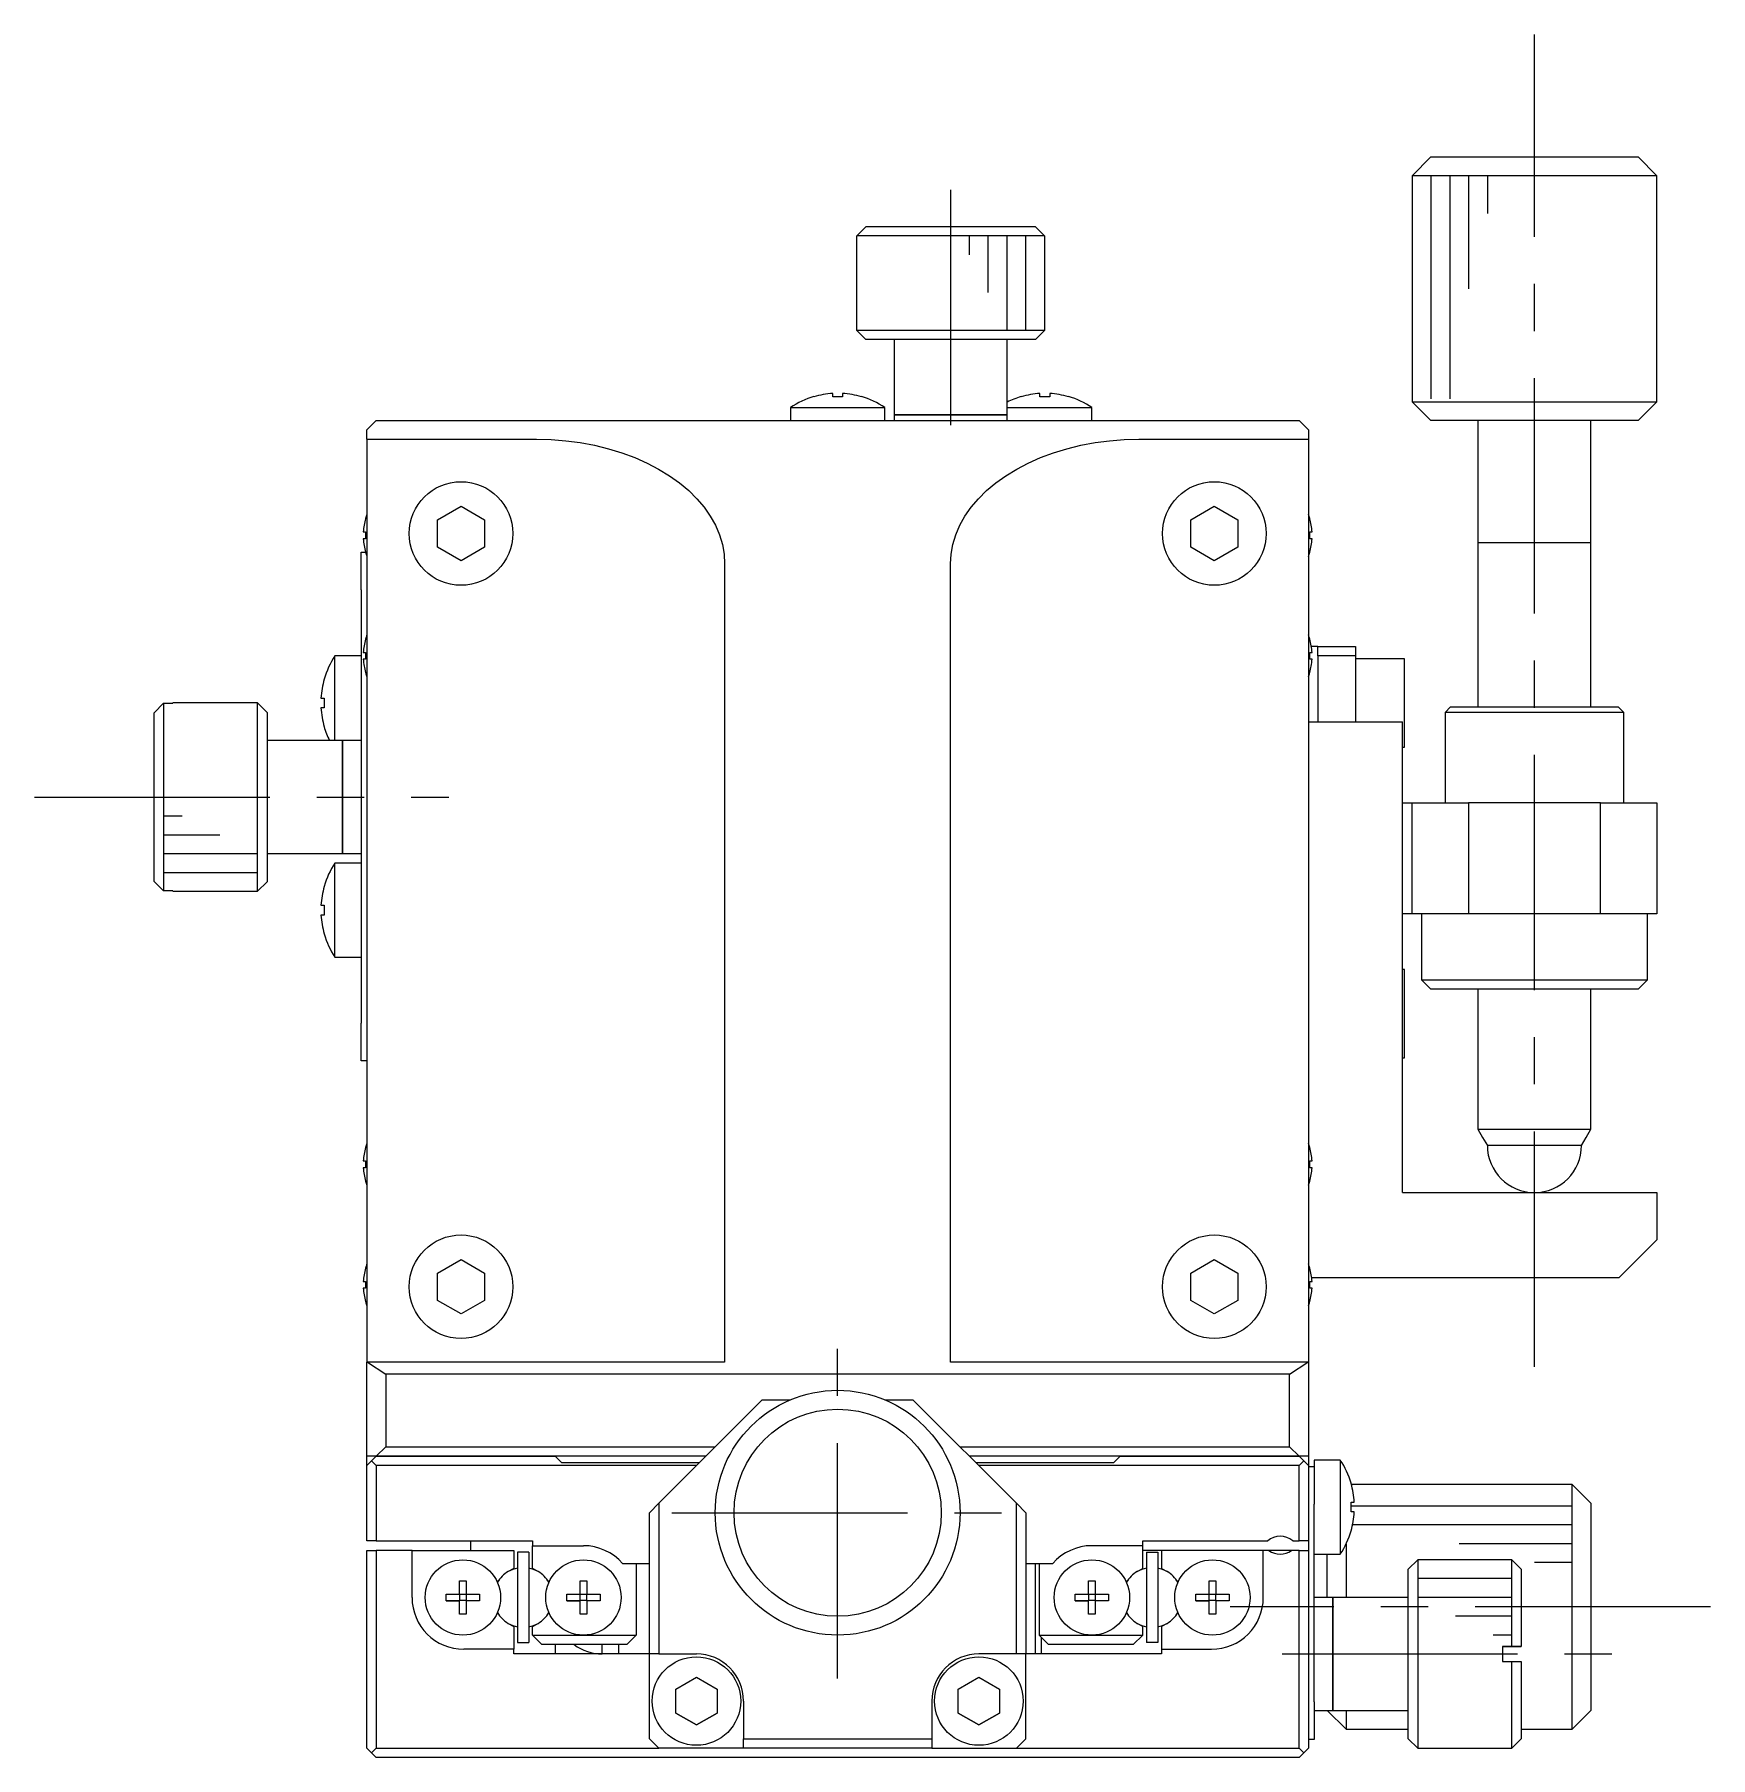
# Model space of a CAD drawing. Extents: x -323 to 349, y 90 to 610.
# Drawn here: x -112.5 to -23.5, y 324.2 to 415.7 of the extents above; entities that cross this region are included whole.
import ezdxf

# ---------------------------------------------------------------- set-up
doc = ezdxf.new("R2010")
doc.units = 0
doc.header["$LTSCALE"] = 10
doc.linetypes.add('CENTER', pattern=[2, 1.25, -0.25, 0.25, -0.25])
doc.layers.get('0').update_dxf_attribs({"linetype": 'CONTINUOUS'})
doc.layers.add('CENTER', color=1, linetype='CENTER')

msp = doc.modelspace()

# ---------------------------------------------------------------- linework, layer by layer
at = {"color": 7, "linetype": 'CONTINUOUS'}
for p, q in [((-38.354819, 409.235579), (-39.354819, 408.235579)), ((-38.354594, 409.235579), (-27.354819, 409.235579)), ((-26.354819, 408.235579), (-27.354819, 409.235579)), ((-39.354553, 408.235579), (-39.354819, 408.235579)), ((-39.354819, 408.235579), (-39.354819, 396.235579)), ((-26.354819, 408.235579), (-39.354553, 408.235579)), ((-26.354819, 396.235579), (-26.354819, 408.235579)), ((-68.838794, 405.035579), (-68.337006, 405.535579)), ((-68.337006, 405.535579), (-59.372633, 405.535579)), ((-68.337006, 405.535579), (-59.372633, 405.535579)), ((-59.372633, 405.535579), (-58.870845, 405.035579)), ((-68.854819, 404.535579), (-68.838794, 404.535579)), ((-68.854819, 404.535579), (-68.838794, 404.535579)), ((-68.854819, 404.535579), (-68.854819, 400.035579)), ((-68.838794, 404.535579), (-68.838794, 405.035579)), ((-58.870845, 405.035579), (-68.838794, 405.035579)), ((-58.870845, 405.035579), (-58.870845, 404.535579)), ((-58.870845, 404.535579), (-58.854819, 404.535579)), ((-58.870845, 404.535579), (-58.854819, 404.535579)), ((-58.854819, 400.035579), (-58.854819, 404.535579)), ((-68.854819, 400.035579), (-58.854819, 400.035579)), ((-68.854819, 400.035579), (-68.354819, 399.535579)), ((-59.354819, 399.535579), (-58.854819, 400.035579)), ((-59.354819, 399.535579), (-68.354819, 399.535579)), ((-66.854819, 399.535579), (-66.854819, 395.535579)), ((-60.854819, 395.535579), (-60.854819, 399.535579)), ((-71.113409, 396.49816), (-71.116752, 396.505015)), ((-71.113409, 396.49816), (-71.116752, 396.505015)), ((-70.114819, 396.49816), (-70.114819, 396.670532)), ((-69.594819, 396.49816), (-70.114819, 396.49816)), ((-69.594819, 396.670532), (-69.594819, 396.49816)), ((-68.592887, 396.505015), (-68.59623, 396.49816)), ((-68.592887, 396.505015), (-68.59623, 396.49816)), ((-60.113409, 396.49816), (-60.116752, 396.505015)), ((-60.113409, 396.49816), (-60.116752, 396.505015)), ((-59.114819, 396.49816), (-59.114819, 396.670532)), ((-58.594819, 396.49816), (-59.114819, 396.49816)), ((-58.594819, 396.670532), (-58.594819, 396.49816)), ((-57.592887, 396.505015), (-57.59623, 396.49816)), ((-57.592887, 396.505015), (-57.59623, 396.49816)), ((-39.354819, 396.235579), (-26.354819, 396.235579)), ((-39.354819, 396.235579), (-38.354819, 395.235579)), ((-27.354819, 395.235579), (-26.354819, 396.235579)), ((-72.354819, 395.927237), (-67.354819, 395.927237)), ((-72.354819, 395.927237), (-72.354819, 395.235579)), ((-67.354819, 395.235579), (-67.354819, 395.927237)), ((-60.854819, 395.535579), (-66.854819, 395.535579)), ((-66.854819, 395.535579), (-60.854819, 395.535579)), ((-66.854819, 395.535579), (-66.854819, 395.235579)), ((-60.854819, 395.927237), (-56.354819, 395.927237)), ((-60.854819, 395.235579), (-60.854819, 395.535579)), ((-56.354819, 395.235579), (-56.354819, 395.927237)), ((-94.354819, 395.235579), (-94.854819, 394.735579)), ((-94.854819, 394.242751), (-94.854819, 394.735579)), ((-94.354819, 395.235579), (-45.354819, 395.235579)), ((-44.854819, 394.735579), (-45.354819, 395.235579)), ((-44.854819, 394.735579), (-44.854819, 394.242751)), ((-27.354819, 395.235579), (-38.354819, 395.235579)), ((-35.854819, 395.235579), (-35.854819, 388.735579)), ((-29.854819, 388.735579), (-29.854819, 395.235579)), ((-94.854819, 394.242751), (-85.854819, 394.242751)), ((-94.854819, 394.242751), (-94.854819, 345.235579)), ((-85.854819, 394.242751), (-85.070229, 394.222347)), ((-85.070229, 394.222347), (-84.290475, 394.161262)), ((-84.290475, 394.161262), (-83.520366, 394.059871)), ((-83.520366, 394.059871), (-82.76465, 393.918801)), ((-82.76465, 393.918801), (-82.027985, 393.738921)), ((-82.027985, 393.738921), (-81.314914, 393.521339)), ((-81.314914, 393.521339), (-80.629834, 393.267398)), ((-59.079805, 393.267398), (-58.394724, 393.521339)), ((-58.394724, 393.521339), (-57.681654, 393.738921)), ((-57.681654, 393.738921), (-56.944989, 393.918801)), ((-56.944989, 393.918801), (-56.189273, 394.059871)), ((-56.189273, 394.059871), (-55.419164, 394.161262)), ((-55.419164, 394.161262), (-54.63941, 394.222347)), ((-54.63941, 394.222347), (-53.854819, 394.242751)), ((-53.854819, 394.242751), (-44.854819, 394.242751)), ((-44.854819, 394.242751), (-44.854819, 345.235579)), ((-80.629834, 393.267398), (-79.976967, 392.978662)), ((-79.976967, 392.978662), (-79.360339, 392.656913)), ((-79.360339, 392.656913), (-78.783752, 392.304133)), ((-60.925887, 392.304133), (-60.3493, 392.656913)), ((-60.3493, 392.656913), (-59.732672, 392.978662)), ((-59.732672, 392.978662), (-59.079805, 393.267398)), ((-78.783752, 392.304133), (-78.25076, 391.922498)), ((-78.25076, 391.922498), (-77.76465, 391.514361)), ((-61.944989, 391.514361), (-61.458879, 391.922498)), ((-61.458879, 391.922498), (-60.925887, 392.304133)), ((-77.76465, 391.514361), (-77.328418, 391.082238)), ((-77.328418, 391.082238), (-76.944754, 390.628793)), ((-62.764885, 390.628793), (-62.381221, 391.082238)), ((-62.381221, 391.082238), (-61.944989, 391.514361)), ((-94.928964, 390.024195), (-94.924341, 390.021941)), ((-94.928964, 390.024195), (-94.924341, 390.021941)), ((-91.104819, 389.957267), (-89.854819, 390.678955)), ((-91.104819, 388.513891), (-91.104819, 389.957267)), ((-89.854819, 390.678955), (-88.604819, 389.957267)), ((-88.604819, 389.957267), (-88.604819, 388.513891)), ((-76.944754, 390.628793), (-76.616024, 390.156822)), ((-76.616024, 390.156822), (-76.344254, 389.669234)), ((-63.365385, 389.669234), (-63.093615, 390.156822)), ((-63.093615, 390.156822), (-62.764885, 390.628793)), ((-51.104819, 389.957267), (-49.854819, 390.678955)), ((-51.104819, 388.513891), (-51.104819, 389.957267)), ((-49.854819, 390.678955), (-48.604819, 389.957267)), ((-48.604819, 389.957267), (-48.604819, 388.513891)), ((-44.785298, 390.021941), (-44.780675, 390.024195)), ((-44.785298, 390.021941), (-44.780675, 390.024195)), ((-95.044678, 389.315579), (-94.924341, 389.315579)), ((-94.924341, 388.955579), (-95.044678, 388.955579)), ((-94.924341, 389.315579), (-94.924341, 388.955579)), ((-76.344254, 389.669234), (-76.13112, 389.169037)), ((-76.13112, 389.169037), (-75.977936, 388.659313)), ((-63.731703, 388.659313), (-63.578519, 389.169037)), ((-63.578519, 389.169037), (-63.365385, 389.669234)), ((-44.785298, 388.955579), (-44.785298, 389.315579)), ((-44.785298, 389.315579), (-44.664961, 389.315579)), ((-44.664961, 388.955579), (-44.785298, 388.955579)), ((-95.154819, 388.235579), (-94.92565, 388.235579)), ((-95.154819, 386.235579), (-95.154819, 388.235579)), ((-94.924341, 388.249218), (-94.928964, 388.246963)), ((-94.924341, 388.249218), (-94.928964, 388.246963)), ((-89.854819, 387.792204), (-91.104819, 388.513891)), ((-88.604819, 388.513891), (-89.854819, 387.792204)), ((-75.977936, 388.659313), (-75.885646, 388.143205)), ((-75.885646, 388.143205), (-75.854819, 387.623895)), ((-63.854819, 387.623895), (-63.823993, 388.143205)), ((-63.823993, 388.143205), (-63.731703, 388.659313)), ((-49.854819, 387.792204), (-51.104819, 388.513891)), ((-48.604819, 388.513891), (-49.854819, 387.792204)), ((-44.780675, 388.246963), (-44.785298, 388.249218)), ((-44.780675, 388.246963), (-44.785298, 388.249218)), ((-29.854814, 388.735579), (-35.854824, 388.735579)), ((-35.854819, 388.740579), (-35.854819, 388.735579)), ((-35.854819, 388.735579), (-35.854819, 380.035599)), ((-35.854819, 388.735579), (-35.854819, 388.730579)), ((-29.854819, 388.735579), (-29.854819, 388.740579)), ((-29.854819, 380.035599), (-29.854819, 388.735579)), ((-29.854819, 388.730579), (-29.854819, 388.735579)), ((-75.854819, 387.623895), (-75.854819, 345.235579)), ((-63.854819, 345.235579), (-63.854819, 387.623895)), ((-95.154819, 386.235579), (-95.154819, 363.235579)), ((-94.928964, 383.624195), (-94.924341, 383.621941)), ((-94.928964, 383.624195), (-94.924341, 383.621941)), ((-44.785298, 383.621941), (-44.780675, 383.624195)), ((-44.785298, 383.621941), (-44.780675, 383.624195)), ((-96.546477, 378.235579), (-96.546477, 382.735579)), ((-95.154819, 382.735579), (-96.546477, 382.735579)), ((-95.044678, 382.915579), (-94.924341, 382.915579)), ((-94.924341, 382.555579), (-95.044678, 382.555579)), ((-94.924341, 382.915579), (-94.924341, 382.555579)), ((-44.785298, 382.555579), (-44.785298, 382.915579)), ((-44.785298, 382.915579), (-44.664961, 382.915579)), ((-44.664961, 382.555579), (-44.785298, 382.555579)), ((-44.354819, 383.235581), (-44.699253, 383.235581)), ((-44.354819, 383.235581), (-42.354819, 383.235579)), ((-44.354819, 382.735579), (-44.354819, 383.235581)), ((-44.354819, 382.735579), (-44.354819, 379.235579)), ((-42.354819, 382.735579), (-44.354819, 382.735579)), ((-42.354819, 383.235579), (-42.354819, 382.735579)), ((-42.354819, 382.735579), (-42.354819, 379.235579)), ((-39.754819, 382.585579), (-42.354819, 382.585579)), ((-39.754819, 380.235579), (-39.754819, 382.585579)), ((-94.924341, 381.849218), (-94.928964, 381.846963)), ((-94.924341, 381.849218), (-94.928964, 381.846963)), ((-44.780675, 381.846963), (-44.785298, 381.849218)), ((-44.780675, 381.846963), (-44.785298, 381.849218)), ((-97.124255, 381.497512), (-97.1174, 381.494169)), ((-97.124255, 381.497512), (-97.1174, 381.494169)), ((-106.154819, 379.717766), (-105.654819, 380.219554)), ((-105.654819, 380.219554), (-105.654819, 370.251605)), ((-105.654819, 380.219554), (-105.154819, 380.219554)), ((-105.154819, 380.219554), (-105.154819, 380.235579)), ((-105.154819, 380.219554), (-105.154819, 380.235579)), ((-100.654819, 380.235579), (-105.154819, 380.235579)), ((-100.654819, 370.235579), (-100.654819, 380.235579)), ((-100.154819, 379.735579), (-100.654819, 380.235579)), ((-100.154819, 379.735579), (-100.154819, 370.735579)), ((-97.289772, 380.495579), (-97.1174, 380.495579)), ((-97.1174, 379.975579), (-97.289772, 379.975579)), ((-97.1174, 380.495579), (-97.1174, 379.975579)), ((-39.754819, 377.885579), (-39.754819, 380.235579)), ((-37.304819, 380.035579), (-37.604819, 379.735579)), ((-28.104819, 379.735579), (-37.604819, 379.735579)), ((-37.604819, 379.735579), (-37.604819, 374.935579)), ((-37.304819, 380.035579), (-28.404819, 380.035579)), ((-28.104819, 379.735579), (-28.404819, 380.035579)), ((-28.104819, 374.935579), (-28.104819, 379.735579)), ((-106.154819, 370.753392), (-106.154819, 379.717766)), ((-106.154819, 370.753392), (-106.154819, 379.717766)), ((-97.1174, 378.97699), (-97.124255, 378.973646)), ((-97.1174, 378.97699), (-97.124255, 378.973646)), ((-44.854819, 379.235579), (-39.854819, 379.235579)), ((-39.854819, 354.235579), (-39.854819, 379.235579)), ((-96.154819, 378.235579), (-100.154819, 378.235579)), ((-96.154819, 378.235579), (-96.154819, 372.235579)), ((-96.154819, 372.235579), (-96.154819, 378.235579)), ((-95.154819, 378.235579), (-96.154819, 378.235579)), ((-39.854819, 377.885579), (-39.754819, 377.885579)), ((-39.854819, 374.935579), (-39.354819, 374.935579)), ((-39.354819, 369.035579), (-39.354819, 374.935579)), ((-39.354819, 374.935579), (-36.354819, 374.935579)), ((-36.354819, 374.935579), (-36.354819, 369.035579)), ((-29.354819, 374.935579), (-36.354819, 374.935579)), ((-29.354819, 369.035579), (-29.354819, 374.935579)), ((-29.354819, 374.935579), (-26.354819, 374.935579)), ((-26.354819, 374.935579), (-26.354819, 369.035579)), ((-100.154819, 372.235579), (-96.154819, 372.235579)), ((-96.546477, 366.735579), (-96.546477, 371.735579)), ((-95.154819, 371.735579), (-96.546477, 371.735579)), ((-96.154819, 372.235579), (-95.154819, 372.235579)), ((-105.654819, 370.251605), (-106.154819, 370.753392)), ((-100.654819, 370.235579), (-100.154819, 370.735579)), ((-105.154819, 370.251605), (-105.654819, 370.251605)), ((-105.154819, 370.235579), (-105.154819, 370.251605)), ((-105.154819, 370.235579), (-105.154819, 370.251605)), ((-105.154819, 370.235579), (-100.654819, 370.235579)), ((-97.124255, 370.497512), (-97.1174, 370.494169)), ((-97.124255, 370.497512), (-97.1174, 370.494169)), ((-97.289772, 369.495579), (-97.1174, 369.495579)), ((-97.1174, 368.975579), (-97.289772, 368.975579)), ((-97.1174, 369.495579), (-97.1174, 368.975579)), ((-39.354819, 369.035579), (-39.854819, 369.035579)), ((-36.354819, 369.035579), (-39.354819, 369.035579)), ((-38.854819, 369.035579), (-38.854819, 365.535579)), ((-29.354819, 369.035579), (-36.354819, 369.035579)), ((-26.354819, 369.035579), (-29.354819, 369.035579)), ((-26.854819, 365.535579), (-26.854819, 369.035579)), ((-97.1174, 367.97699), (-97.124255, 367.973646)), ((-97.1174, 367.97699), (-97.124255, 367.973646)), ((-96.546477, 366.735579), (-95.154819, 366.735579)), ((-39.754819, 366.085579), (-39.854819, 366.085579)), ((-39.754819, 363.735579), (-39.754819, 366.085579)), ((-38.854819, 365.535579), (-26.854819, 365.535579)), ((-38.854819, 365.535579), (-38.354819, 365.035579)), ((-27.354819, 365.035579), (-26.854819, 365.535579)), ((-27.354819, 365.035579), (-38.354819, 365.035579)), ((-35.854819, 365.035579), (-38.354819, 365.035579)), ((-35.854819, 365.03556), (-35.854819, 357.601605)), ((-27.354819, 365.035579), (-29.854819, 365.035579)), ((-29.854819, 357.601605), (-29.854819, 365.03556)), ((-39.754819, 361.385579), (-39.754819, 363.735579)), ((-95.154819, 361.235579), (-95.154819, 363.235579)), ((-94.854819, 361.235579), (-95.154819, 361.235579)), ((-39.854819, 361.385579), (-39.754819, 361.385579)), ((-35.854819, 357.601605), (-29.854819, 357.601605)), ((-35.854819, 357.601605), (-35.604819, 357.168592)), ((-35.604819, 357.168592), (-35.354819, 356.735579)), ((-30.354819, 356.735579), (-30.104819, 357.168592)), ((-30.104819, 357.168592), (-29.854819, 357.601605)), ((-94.928964, 356.624195), (-94.924341, 356.621941)), ((-94.928964, 356.624195), (-94.924341, 356.621941)), ((-44.785298, 356.621941), (-44.780675, 356.624195)), ((-44.785298, 356.621941), (-44.780675, 356.624195)), ((-30.354819, 356.735579), (-35.354819, 356.735579)), ((-95.044678, 355.915579), (-94.924341, 355.915579)), ((-94.924341, 355.555579), (-95.044678, 355.555579)), ((-94.924341, 355.915579), (-94.924341, 355.555579)), ((-44.785298, 355.555579), (-44.785298, 355.915579)), ((-44.785298, 355.915579), (-44.664961, 355.915579)), ((-44.664961, 355.555579), (-44.785298, 355.555579)), ((-94.924341, 354.849218), (-94.928964, 354.846963)), ((-94.924341, 354.849218), (-94.928964, 354.846963)), ((-44.780675, 354.846963), (-44.785298, 354.849218)), ((-44.780675, 354.846963), (-44.785298, 354.849218)), ((-39.854819, 354.235579), (-26.354819, 354.235579)), ((-26.354819, 354.235579), (-26.354819, 351.735579)), ((-28.354819, 349.735579), (-26.354819, 351.735579)), ((-91.104819, 349.957267), (-89.854819, 350.678955)), ((-89.854819, 350.678955), (-88.604819, 349.957267)), ((-51.104819, 349.957267), (-49.854819, 350.678955)), ((-49.854819, 350.678955), (-48.604819, 349.957267)), ((-94.928964, 350.224195), (-94.924341, 350.221941)), ((-94.928964, 350.224195), (-94.924341, 350.221941)), ((-91.104819, 348.513891), (-91.104819, 349.957267)), ((-88.604819, 349.957267), (-88.604819, 348.513891)), ((-51.104819, 348.513891), (-51.104819, 349.957267)), ((-48.604819, 349.957267), (-48.604819, 348.513891)), ((-44.785298, 350.221941), (-44.780675, 350.224195)), ((-44.785298, 350.221941), (-44.780675, 350.224195)), ((-44.685025, 349.735579), (-28.354819, 349.735579)), ((-95.044678, 349.515579), (-94.924341, 349.515579)), ((-94.924341, 349.155579), (-95.044678, 349.155579)), ((-94.924341, 349.515579), (-94.924341, 349.155579)), ((-44.785298, 349.155579), (-44.785298, 349.515579)), ((-44.785298, 349.515579), (-44.664961, 349.515579)), ((-44.664961, 349.155579), (-44.785298, 349.155579)), ((-94.924341, 348.449218), (-94.928964, 348.446963)), ((-94.924341, 348.449218), (-94.928964, 348.446963)), ((-89.854819, 347.792204), (-91.104819, 348.513891)), ((-88.604819, 348.513891), (-89.854819, 347.792204)), ((-49.854819, 347.792204), (-51.104819, 348.513891)), ((-48.604819, 348.513891), (-49.854819, 347.792204)), ((-44.780675, 348.446963), (-44.785298, 348.449218)), ((-44.780675, 348.446963), (-44.785298, 348.449218)), ((-94.854819, 340.235579), (-94.854819, 345.235579)), ((-94.854819, 345.235579), (-94.81306, 345.235579)), ((-94.81306, 345.235579), (-93.854819, 344.601334)), ((-91.104819, 345.235579), (-94.81306, 345.235579)), ((-88.604819, 345.235579), (-91.104819, 345.235579)), ((-75.854819, 345.235579), (-88.604819, 345.235579)), ((-51.104819, 345.235579), (-63.854819, 345.235579)), ((-48.604819, 345.235579), (-51.104819, 345.235579)), ((-44.896579, 345.235579), (-48.604819, 345.235579)), ((-45.854819, 344.601334), (-44.896579, 345.235579)), ((-44.896579, 345.235579), (-44.854819, 345.235579)), ((-44.854819, 345.235579), (-44.854819, 340.235579)), ((-45.854819, 344.601334), (-93.854819, 344.601334)), ((-93.854819, 344.601334), (-93.854819, 340.735579)), ((-45.854819, 340.735579), (-45.854819, 344.601334)), ((-73.854819, 343.235579), (-79.354819, 337.735579)), ((-73.854819, 343.235579), (-72.354819, 343.235579)), ((-67.354819, 343.235579), (-65.854819, 343.235579)), ((-60.354819, 337.735579), (-65.854819, 343.235579)), ((-94.354819, 340.235579), (-93.854819, 340.735579)), ((-93.854819, 340.735579), (-76.354819, 340.735579)), ((-63.354819, 340.735579), (-45.854819, 340.735579)), ((-45.854819, 340.735579), (-45.354819, 340.235579)), ((-94.354819, 340.235579), (-94.854819, 340.235579)), ((-94.854819, 339.735579), (-94.854819, 340.235579)), ((-94.854819, 339.735579), (-94.604819, 339.985579)), ((-94.854819, 335.735579), (-94.854819, 339.735579)), ((-94.354819, 340.235579), (-94.604819, 339.985579)), ((-94.604819, 339.985579), (-94.354819, 339.735579)), ((-94.354819, 340.235579), (-91.104819, 340.235579)), ((-91.104819, 340.235579), (-94.354819, 340.235579)), ((-94.354819, 339.735579), (-94.354819, 335.735579)), ((-77.354819, 339.735579), (-94.354819, 339.735579)), ((-91.104819, 340.235579), (-88.604819, 340.235579)), ((-88.604819, 340.235579), (-91.104819, 340.235579)), ((-88.604819, 340.235579), (-84.854819, 340.235579)), ((-84.854819, 340.235579), (-88.604819, 340.235579)), ((-84.504819, 339.885579), (-84.854819, 340.235579)), ((-76.854819, 340.235579), (-84.854819, 340.235579)), ((-77.204819, 339.885579), (-84.504819, 339.885579)), ((-54.854819, 340.235579), (-62.854819, 340.235579)), ((-55.204819, 339.885579), (-62.504819, 339.885579)), ((-45.354819, 339.735579), (-62.354819, 339.735579)), ((-54.854819, 340.235579), (-55.204819, 339.885579)), ((-54.854819, 340.235579), (-51.104819, 340.235579)), ((-51.104819, 340.235579), (-54.854819, 340.235579)), ((-51.104819, 340.235579), (-48.604819, 340.235579)), ((-48.604819, 340.235579), (-51.104819, 340.235579)), ((-48.604819, 340.235579), (-45.354819, 340.235579)), ((-45.354819, 340.235579), (-48.604819, 340.235579)), ((-45.104819, 339.985579), (-45.354819, 340.235579)), ((-44.854819, 340.235579), (-45.354819, 340.235579)), ((-45.354819, 339.735579), (-45.104819, 339.985579)), ((-45.354819, 335.735579), (-45.354819, 339.735579)), ((-45.104819, 339.985579), (-44.854819, 339.735579)), ((-44.854819, 340.235579), (-44.854819, 339.735579)), ((-44.854819, 339.735579), (-44.854819, 335.735579)), ((-44.854819, 339.685579), (-44.554819, 339.685579)), ((-44.554819, 340.035579), (-44.554819, 339.685579)), ((-43.163162, 340.035579), (-44.554819, 340.035579)), ((-44.554819, 339.685579), (-44.554819, 337.685579)), ((-43.163162, 340.035579), (-43.163162, 335.035579)), ((-42.592239, 338.794169), (-42.585384, 338.797512)), ((-30.854819, 338.735579), (-42.57557, 338.735579)), ((-30.854819, 338.735313), (-30.854819, 338.735579)), ((-29.854819, 337.735579), (-30.854819, 338.735579)), ((-30.854819, 325.735579), (-30.854819, 338.735313)), ((-79.854819, 337.235579), (-79.354819, 337.735579)), ((-79.354819, 337.735579), (-79.354819, 329.735579)), ((-60.354819, 329.735579), (-60.354819, 337.735579)), ((-60.354819, 337.735579), (-59.854819, 337.235579)), ((-44.554819, 336.460579), (-44.554819, 337.685579)), ((-42.592239, 337.275579), (-42.592239, 337.795579)), ((-42.592239, 337.795579), (-42.419867, 337.795579)), ((-29.854819, 337.735354), (-29.854819, 326.735579)), ((-79.854819, 329.735579), (-79.854819, 337.235579)), ((-59.854819, 337.235579), (-59.854819, 329.735579)), ((-42.419867, 337.275579), (-42.592239, 337.275579)), ((-44.554819, 327.185579), (-44.554819, 336.460579)), ((-42.585384, 336.273646), (-42.592239, 336.27699)), ((-94.354819, 335.735579), (-94.854819, 335.735579)), ((-94.854819, 324.735579), (-94.854819, 335.235579)), ((-94.854819, 335.235579), (-94.354819, 335.235579)), ((-94.354819, 335.735579), (-86.054819, 335.735579)), ((-94.354819, 335.235579), (-94.354819, 324.735579)), ((-92.454819, 335.235579), (-94.354819, 335.235579)), ((-92.454819, 332.735579), (-92.454819, 335.235579)), ((-92.454819, 335.235579), (-87.054819, 335.235579)), ((-89.354819, 335.735579), (-89.354819, 335.235579)), ((-87.054819, 335.235579), (-87.054819, 334.279991)), ((-86.254819, 335.135579), (-86.854819, 335.135579)), ((-86.854819, 335.135579), (-86.854819, 330.335579)), ((-86.254819, 335.135579), (-86.254819, 330.335579)), ((-86.054819, 335.735579), (-86.054819, 335.485579)), ((-86.054819, 335.485579), (-83.354819, 335.485579)), ((-86.054819, 334.279991), (-86.054819, 335.485579)), ((-53.654819, 335.485579), (-56.354819, 335.485579)), ((-53.654819, 335.735579), (-47.016257, 335.735579)), ((-53.654819, 335.485579), (-53.654819, 335.735579)), ((-53.654819, 334.279991), (-53.654819, 335.485579)), ((-52.654819, 335.235579), (-53.654819, 335.235579)), ((-53.454819, 335.135579), (-53.454819, 330.335579)), ((-53.454819, 335.135579), (-52.854819, 335.135579)), ((-52.854819, 335.135579), (-52.854819, 330.335579)), ((-52.654819, 335.235579), (-52.654819, 334.279991)), ((-47.254819, 335.235579), (-52.654819, 335.235579)), ((-47.254819, 332.735579), (-47.254819, 335.235579)), ((-46.954819, 335.235579), (-47.254819, 335.235579)), ((-45.754819, 335.235579), (-46.954819, 335.235579)), ((-45.354819, 335.235579), (-45.754819, 335.235579)), ((-45.693382, 335.735579), (-45.354819, 335.735579)), ((-44.854819, 335.735579), (-45.354819, 335.735579)), ((-45.354819, 324.735579), (-45.354819, 335.235579)), ((-45.354819, 335.235579), (-44.854819, 335.235579)), ((-44.854819, 335.735579), (-44.854819, 335.235579)), ((-44.854819, 335.235579), (-44.854819, 324.735579)), ((-44.554819, 335.035579), (-43.163162, 335.035579)), ((-43.854819, 332.735579), (-43.854819, 335.035579)), ((-42.854819, 335.574075), (-42.854819, 332.735579)), ((-87.054819, 334.279991), (-87.348569, 334.110395)), ((-85.761069, 334.110395), (-86.054819, 334.279991)), ((-81.275757, 334.535579), (-79.854819, 334.535579)), ((-80.554819, 334.535579), (-80.554819, 330.735579)), ((-59.854819, 334.535579), (-58.433882, 334.535579)), ((-59.354819, 329.735579), (-59.354819, 334.535579)), ((-59.154819, 334.535579), (-59.154819, 330.735579)), ((-53.948569, 334.110395), (-53.654819, 334.279991)), ((-52.654819, 334.279991), (-52.361069, 334.110395)), ((-39.054819, 334.735579), (-39.554819, 334.235579)), ((-39.554819, 329.735579), (-39.554819, 334.235579)), ((-39.054819, 334.735579), (-39.054819, 329.735579)), ((-34.054819, 334.735579), (-39.054819, 334.735579)), ((-34.054819, 330.135579), (-34.054819, 334.735579)), ((-33.554819, 334.235579), (-34.054819, 334.735579)), ((-33.554819, 334.235579), (-33.554819, 330.135579)), ((-89.934819, 333.621941), (-89.574819, 333.621941)), ((-89.934819, 332.915579), (-89.934819, 333.621941)), ((-89.574819, 333.621941), (-89.574819, 332.915579)), ((-83.534819, 333.621941), (-83.174819, 333.621941)), ((-83.534819, 332.915579), (-83.534819, 333.621941)), ((-83.174819, 333.621941), (-83.174819, 332.915579)), ((-56.534819, 333.621941), (-56.174819, 333.621941)), ((-56.534819, 332.915579), (-56.534819, 333.621941)), ((-56.174819, 333.621941), (-56.174819, 332.915579)), ((-50.134819, 333.621941), (-49.774819, 333.621941)), ((-50.134819, 332.915579), (-50.134819, 333.621941)), ((-49.774819, 333.621941), (-49.774819, 332.915579)), ((-90.641181, 332.915579), (-89.934819, 332.915579)), ((-90.641181, 332.555579), (-90.641181, 332.915579)), ((-89.934819, 332.555579), (-90.641181, 332.555579)), ((-90.641181, 332.555579), (-89.934819, 332.555579)), ((-89.924447, 332.905207), (-89.934819, 332.915579)), ((-89.924447, 332.565951), (-89.934819, 332.555579)), ((-89.934819, 331.849218), (-89.934819, 332.555579)), ((-89.924447, 332.905207), (-89.585192, 332.905207)), ((-89.924447, 332.565951), (-89.924447, 332.905207)), ((-89.585192, 332.565951), (-89.924447, 332.565951)), ((-89.585192, 332.905207), (-89.574819, 332.915579)), ((-89.585192, 332.905207), (-89.585192, 332.565951)), ((-89.585192, 332.565951), (-89.574819, 332.555579)), ((-89.574819, 332.915579), (-88.868458, 332.915579)), ((-89.574819, 332.555579), (-89.574819, 331.849218)), ((-88.868458, 332.555579), (-89.574819, 332.555579)), ((-88.868458, 332.555579), (-89.574819, 332.555579)), ((-88.868458, 332.915579), (-88.868458, 332.555579)), ((-84.241181, 332.915579), (-83.534819, 332.915579)), ((-84.241181, 332.555579), (-84.241181, 332.915579)), ((-83.534819, 332.555579), (-84.241181, 332.555579)), ((-84.241181, 332.555579), (-83.534819, 332.555579)), ((-83.524447, 332.905207), (-83.534819, 332.915579)), ((-83.524447, 332.565951), (-83.534819, 332.555579)), ((-83.534819, 331.849218), (-83.534819, 332.555579)), ((-83.524447, 332.905207), (-83.185192, 332.905207)), ((-83.524447, 332.565951), (-83.524447, 332.905207)), ((-83.185192, 332.565951), (-83.524447, 332.565951)), ((-83.185192, 332.905207), (-83.174819, 332.915579)), ((-83.185192, 332.905207), (-83.185192, 332.565951)), ((-83.185192, 332.565951), (-83.174819, 332.555579)), ((-83.174819, 332.915579), (-82.468458, 332.915579)), ((-83.174819, 332.555579), (-83.174819, 331.849218)), ((-82.468458, 332.555579), (-83.174819, 332.555579)), ((-82.468458, 332.555579), (-83.174819, 332.555579)), ((-82.468458, 332.915579), (-82.468458, 332.555579)), ((-57.241181, 332.915579), (-56.534819, 332.915579)), ((-57.241181, 332.555579), (-57.241181, 332.915579)), ((-56.534819, 332.555579), (-57.241181, 332.555579)), ((-57.241181, 332.555579), (-56.534819, 332.555579)), ((-56.524447, 332.905207), (-56.534819, 332.915579)), ((-56.524447, 332.565951), (-56.534819, 332.555579)), ((-56.534819, 331.849218), (-56.534819, 332.555579)), ((-56.524447, 332.905207), (-56.185192, 332.905207)), ((-56.524447, 332.565951), (-56.524447, 332.905207)), ((-56.185192, 332.565951), (-56.524447, 332.565951)), ((-56.185192, 332.905207), (-56.174819, 332.915579)), ((-56.185192, 332.905207), (-56.185192, 332.565951)), ((-56.185192, 332.565951), (-56.174819, 332.555579)), ((-56.174819, 332.915579), (-55.468458, 332.915579)), ((-56.174819, 332.555579), (-56.174819, 331.849218)), ((-55.468458, 332.555579), (-56.174819, 332.555579)), ((-55.468458, 332.555579), (-56.174819, 332.555579)), ((-55.468458, 332.915579), (-55.468458, 332.555579)), ((-50.841181, 332.915579), (-50.134819, 332.915579)), ((-50.841181, 332.555579), (-50.841181, 332.915579)), ((-50.134819, 332.555579), (-50.841181, 332.555579)), ((-50.841181, 332.555579), (-50.134819, 332.555579)), ((-50.124447, 332.905207), (-50.134819, 332.915579)), ((-50.124447, 332.565951), (-50.134819, 332.555579)), ((-50.134819, 331.849218), (-50.134819, 332.555579)), ((-50.124447, 332.905207), (-49.785192, 332.905207)), ((-50.124447, 332.565951), (-50.124447, 332.905207)), ((-49.785192, 332.565951), (-50.124447, 332.565951)), ((-49.785192, 332.905207), (-49.774819, 332.915579)), ((-49.785192, 332.905207), (-49.785192, 332.565951)), ((-49.785192, 332.565951), (-49.774819, 332.555579)), ((-49.774819, 332.915579), (-49.068458, 332.915579)), ((-49.774819, 332.555579), (-49.774819, 331.849218)), ((-49.068458, 332.555579), (-49.774819, 332.555579)), ((-49.068458, 332.555579), (-49.774819, 332.555579)), ((-49.068458, 332.915579), (-49.068458, 332.555579)), ((-43.554819, 332.735579), (-44.554819, 332.735579)), ((-43.554819, 329.735579), (-43.554819, 332.735579)), ((-43.554819, 332.735579), (-43.554819, 329.735579)), ((-39.554819, 332.735579), (-43.554819, 332.735579)), ((-89.574819, 331.849218), (-89.934819, 331.849218)), ((-87.348569, 331.360764), (-87.054819, 331.191167)), ((-86.054819, 331.191167), (-85.761069, 331.360764)), ((-83.174819, 331.849218), (-83.534819, 331.849218)), ((-56.174819, 331.849218), (-56.534819, 331.849218)), ((-53.654819, 331.191167), (-53.948569, 331.360764)), ((-52.361069, 331.360764), (-52.654819, 331.191167)), ((-49.774819, 331.849218), (-50.134819, 331.849218)), ((-87.054819, 331.191167), (-87.054819, 329.985579)), ((-86.854819, 330.335579), (-86.254819, 330.335579)), ((-86.054819, 330.735579), (-86.054819, 331.191167)), ((-86.054819, 330.735579), (-83.354819, 330.735579)), ((-85.554819, 330.235579), (-86.054819, 330.735579)), ((-83.354819, 330.735579), (-80.554819, 330.735579)), ((-80.554819, 330.735579), (-81.054819, 330.235579)), ((-59.154819, 330.735579), (-56.354819, 330.735579)), ((-58.654819, 330.235579), (-59.154819, 330.735579)), ((-59.054819, 330.635579), (-59.054819, 329.735579)), ((-56.354819, 330.735579), (-53.654819, 330.735579)), ((-53.654819, 330.735579), (-54.154819, 330.235579)), ((-53.654819, 330.735579), (-53.654819, 331.191167)), ((-52.854819, 330.335579), (-53.454819, 330.335579)), ((-52.654819, 331.191167), (-52.654819, 329.985579)), ((-87.054819, 329.985579), (-89.704819, 329.985579)), ((-87.054819, 329.735579), (-87.054819, 329.985579)), ((-79.854819, 329.735579), (-87.054819, 329.735579)), ((-81.054819, 330.235579), (-85.554819, 330.235579)), ((-84.854819, 330.235579), (-84.854819, 329.735579)), ((-82.354819, 329.735579), (-82.354819, 330.235579)), ((-81.488794, 330.235579), (-81.488794, 329.735579)), ((-79.354819, 329.735579), (-79.854819, 329.735579)), ((-79.854819, 325.235579), (-79.854819, 329.735579)), ((-79.354819, 329.735579), (-77.354819, 329.735579)), ((-60.354819, 329.735579), (-62.354819, 329.735579)), ((-59.854819, 329.735579), (-60.354819, 329.735579)), ((-59.854819, 325.235579), (-59.854819, 329.735579)), ((-54.854819, 329.735579), (-59.854819, 329.735579)), ((-54.154819, 330.235579), (-58.654819, 330.235579)), ((-52.654819, 329.735579), (-54.854819, 329.735579)), ((-52.654819, 329.985579), (-52.654819, 329.735579)), ((-52.654819, 329.985579), (-50.004819, 329.985579)), ((-43.554819, 326.735579), (-43.554819, 329.735579)), ((-43.554819, 329.735579), (-43.554819, 326.735579)), ((-39.554819, 325.235579), (-39.554819, 329.735579)), ((-39.054819, 329.735579), (-39.054819, 324.735579)), ((-34.554819, 330.135579), (-34.554819, 329.335579)), ((-34.554819, 330.135579), (-34.054819, 330.135579)), ((-34.054819, 330.135579), (-34.554819, 330.135579)), ((-33.554819, 330.135579), (-34.054819, 330.135579)), ((-34.054819, 330.135579), (-33.554819, 330.135579)), ((-78.454819, 327.870665), (-77.354819, 328.50575)), ((-77.354819, 328.50575), (-76.254819, 327.870665)), ((-63.454819, 327.870665), (-62.354819, 328.50575)), ((-62.354819, 328.50575), (-61.254819, 327.870665)), ((-34.554819, 329.335579), (-34.054819, 329.335579)), ((-34.054819, 324.735579), (-34.054819, 329.335579)), ((-34.054819, 329.335579), (-33.554819, 329.335579)), ((-33.554819, 329.335579), (-33.554819, 325.235579)), ((-78.454819, 326.600494), (-78.454819, 327.870665)), ((-76.254819, 327.870665), (-76.254819, 326.600494)), ((-63.454819, 326.600494), (-63.454819, 327.870665)), ((-61.254819, 327.870665), (-61.254819, 326.600494)), ((-74.854819, 327.235579), (-74.854819, 325.235579)), ((-64.854819, 327.235579), (-64.854819, 325.235579)), ((-44.554819, 327.185579), (-44.554819, 325.185579)), ((-44.554819, 326.735579), (-43.554819, 326.735579)), ((-43.854819, 326.735579), (-42.854819, 325.735579)), ((-43.554819, 326.735579), (-39.554819, 326.735579)), ((-42.854819, 326.735579), (-42.854819, 325.735579)), ((-30.854819, 325.735579), (-29.854819, 326.735579)), ((-77.354819, 325.965409), (-78.454819, 326.600494)), ((-78.454819, 326.600494), (-77.354819, 325.965409)), ((-76.254819, 326.600494), (-77.354819, 325.965409)), ((-77.354819, 325.965409), (-76.254819, 326.600494)), ((-62.354819, 325.965409), (-63.454819, 326.600494)), ((-63.454819, 326.600494), (-62.354819, 325.965409)), ((-61.254819, 326.600494), (-62.354819, 325.965409)), ((-62.354819, 325.965409), (-61.254819, 326.600494)), ((-79.854819, 325.235579), (-79.354819, 324.735579)), ((-74.854819, 325.235579), (-64.854819, 325.235579)), ((-74.854819, 324.735579), (-74.854819, 325.235579)), ((-64.854819, 325.235579), (-64.854819, 324.735579)), ((-60.354819, 324.735579), (-59.854819, 325.235579)), ((-44.554819, 325.185579), (-44.854819, 325.185579)), ((-42.854819, 325.735579), (-39.554819, 325.735579)), ((-39.554819, 325.235579), (-39.054819, 324.735579)), ((-34.054819, 324.735579), (-33.554819, 325.235579)), ((-33.554819, 325.735579), (-30.854819, 325.735579)), ((-94.604819, 324.485579), (-94.854819, 324.735579)), ((-94.354819, 324.735579), (-94.604819, 324.485579)), ((-94.354819, 324.235579), (-94.604819, 324.485579)), ((-94.354819, 324.735579), (-79.354819, 324.735579)), ((-45.354819, 324.235579), (-94.354819, 324.235579)), ((-74.854819, 324.735579), (-79.354819, 324.735579)), ((-64.854819, 324.735579), (-74.854819, 324.735579)), ((-64.854819, 324.735579), (-60.354819, 324.735579)), ((-60.354819, 324.735579), (-45.354819, 324.735579)), ((-45.104819, 324.485579), (-45.354819, 324.735579)), ((-45.354819, 324.235579), (-45.104819, 324.485579)), ((-44.854819, 324.735579), (-45.104819, 324.485579)), ((-39.054819, 324.735579), (-34.054819, 324.735579))]:
    msp.add_line(p, q, dxfattribs=at)
at = {"color": 3, "linetype": 'CONTINUOUS'}
for p, q in [((-38.354819, 408.235579), (-38.354819, 396.385579)), ((-37.354819, 408.235579), (-37.354819, 396.385579)), ((-36.354819, 408.235579), (-36.354819, 402.235579)), ((-35.354819, 408.235579), (-35.354819, 406.235579)), ((-62.854819, 404.035579), (-62.854819, 405.035579)), ((-61.854819, 402.035579), (-61.854819, 405.035579)), ((-60.854819, 400.035579), (-60.854819, 405.035579)), ((-59.854819, 400.035579), (-59.854819, 405.035579)), ((-105.654819, 374.235579), (-104.654819, 374.235579)), ((-105.654819, 373.235579), (-102.654819, 373.235579)), ((-105.654819, 372.235579), (-100.654819, 372.235579)), ((-105.654819, 371.235579), (-100.654819, 371.235579)), ((-30.854819, 337.585579), (-42.554819, 337.585579)), ((-30.854819, 336.585579), (-42.554819, 336.585579)), ((-30.854819, 335.585579), (-36.854819, 335.585579)), ((-30.854819, 334.585579), (-32.854819, 334.585579)), ((-34.054819, 333.735579), (-39.054819, 333.735579)), ((-34.054819, 332.735579), (-39.054819, 332.735579)), ((-34.054819, 331.735579), (-37.054819, 331.735579)), ((-34.054819, 330.735579), (-35.054819, 330.735579))]:
    msp.add_line(p, q, dxfattribs=at)
at = {"color": 7, "linetype": 'CONTINUOUS'}
for centre, radius in [((-89.854819, 389.235579), 2.75), ((-49.854819, 389.235579), 2.75), ((-89.854819, 349.235579), 2.75), ((-49.854819, 349.235579), 2.75), ((-69.854819, 337.235579), 6.5), ((-69.854819, 337.235579), 5.5), ((-89.754819, 332.735579), 2), ((-83.354819, 332.735579), 2), ((-56.354819, 332.735579), 2), ((-49.954819, 332.735579), 2), ((-77.354819, 327.235579), 2.35), ((-62.354819, 327.235579), 2.35)]:
    msp.add_circle(centre, radius, dxfattribs=at)
for centre, radius, start, end in [((-69.854819, 392.185579), 4.5, 106.285843, 123.748989), ((-69.854819, 392.185579), 4.492483, 93.317816, 106.26943), ((-69.854819, 392.185579), 4.492483, 73.73057, 86.682184), ((-69.854819, 392.185579), 4.5, 56.251011, 73.714157), ((-58.854819, 392.185579), 4.5, 106.285843, 116.3878), ((-58.854819, 392.185579), 4.492483, 93.317816, 106.26943), ((-58.854819, 392.185579), 4.492483, 73.73057, 86.682184), ((-58.854819, 392.185579), 4.5, 56.251011, 73.714157), ((-91.854819, 389.135579), 3.194933, 163.893288, 176.770291), ((-91.854819, 389.135579), 3.2, 159.635864, 163.877467), ((-47.854819, 389.135579), 3.2, 16.122533, 20.364134), ((-47.854819, 389.135579), 3.194933, 3.229709, 16.106712), ((-91.854819, 389.135579), 3.194933, 183.229709, 196.106712), ((-47.854819, 389.135579), 3.194933, 343.893288, 356.770291), ((-91.854819, 389.135579), 3.2, 196.122533, 200.364136), ((-47.854819, 389.135579), 3.2, 339.635866, 343.877467), ((-91.854819, 382.735579), 3.194933, 163.893288, 176.770291), ((-91.854819, 382.735579), 3.2, 159.635864, 163.877467), ((-47.854819, 382.735579), 3.2, 16.122533, 20.364134), ((-47.854819, 382.735579), 3.194933, 3.229709, 16.106712), ((-92.804819, 380.235579), 4.5, 146.251011, 163.714157), ((-91.854819, 382.735579), 3.194933, 183.229709, 196.106712), ((-47.854819, 382.735579), 3.194933, 343.893288, 356.770291), ((-91.854819, 382.735579), 3.2, 196.122533, 200.364135), ((-47.854819, 382.735579), 3.2, 339.635866, 343.877467), ((-92.804819, 380.235579), 4.492483, 163.73057, 176.682184), ((-92.804819, 380.235579), 4.492483, 183.317816, 196.26943), ((-92.804819, 380.235579), 4.5, 196.285843, 206.3878), ((-92.804819, 369.235579), 4.5, 146.251011, 163.714157), ((-92.804819, 369.235579), 4.492483, 163.73057, 176.682184), ((-92.804819, 369.235579), 4.492483, 183.317816, 196.26943), ((-92.804819, 369.235579), 4.5, 196.285843, 213.748989), ((-91.854819, 355.735579), 3.194933, 163.893288, 176.770291), ((-91.854819, 355.735579), 3.2, 159.635865, 163.877467), ((-47.854819, 355.735579), 3.2, 16.122533, 20.364135), ((-47.854819, 355.735579), 3.194933, 3.229709, 16.106712), ((-32.854819, 356.735579), 2.5, 180, 270), ((-32.854819, 356.735579), 2.5, 270, 0), ((-91.854819, 355.735579), 3.194933, 183.229709, 196.106712), ((-47.854819, 355.735579), 3.194933, 343.893288, 356.770291), ((-91.854819, 355.735579), 3.2, 196.122533, 200.364135), ((-47.854819, 355.735579), 3.2, 339.635865, 343.877467), ((-91.854819, 349.335579), 3.2, 159.635865, 163.877467), ((-47.854819, 349.335579), 3.2, 16.122533, 20.364135), ((-91.854819, 349.335579), 3.194933, 163.893288, 176.770291), ((-47.854819, 349.335579), 3.194933, 3.229709, 16.106712), ((-91.854819, 349.335579), 3.194933, 183.229709, 196.106712), ((-47.854819, 349.335579), 3.194933, 343.893288, 356.770291), ((-91.854819, 349.335579), 3.2, 196.122533, 200.364134), ((-47.854819, 349.335579), 3.2, 339.635865, 343.877467), ((-46.904819, 337.535579), 4.5, 16.285843, 33.748989), ((-46.904819, 337.535579), 4.492483, 3.317816, 16.26943), ((-46.904819, 337.535579), 4.492483, 343.73057, 356.682184), ((-46.354819, 334.985579), 1, 48.590378, 131.409622), ((-46.904819, 337.535579), 4.5, 326.251011, 343.714157), ((-83.354819, 332.735579), 2.75, 40.885193, 90), ((-56.354819, 332.735579), 2.75, 90, 139.114807), ((-46.354819, 336.035579), 1, 233.130102, 306.869898), ((-86.554819, 332.735579), 1.5875, 120, 135), ((-86.554818, 332.735579), 1.5875, 100.89309, 120), ((-86.554818, 332.735579), 1.5875, 60.000031, 79.106984), ((-86.554819, 332.735579), 1.5875, 45, 60), ((-53.154819, 332.735579), 1.5875, 120, 135), ((-53.15482, 332.735579), 1.5875, 100.893016, 120), ((-53.15482, 332.735579), 1.5875, 59.999969, 79.10691), ((-53.154819, 332.735579), 1.5875, 45, 60), ((-86.44001, 332.620579), 1.75, 134.995594, 148.113496), ((-86.554818, 332.735579), 1.5875, 135.000026, 149.566818), ((-86.669629, 332.620579), 1.75, 31.886504, 45.004406), ((-86.554818, 332.735579), 1.5875, 30.433263, 45.000026), ((-53.04001, 332.620579), 1.75, 134.995594, 148.113496), ((-53.15482, 332.735579), 1.5875, 134.999974, 149.566737), ((-53.269629, 332.620579), 1.75, 31.886504, 45.004406), ((-53.15482, 332.735579), 1.5875, 30.433182, 44.999974), ((-89.704819, 332.735579), 2.75, 180, 270), ((-50.004819, 332.735579), 2.75, 270, 0), ((-86.44001, 332.850579), 1.75, 211.886504, 225.004406), ((-86.554818, 332.735579), 1.5875, 210.433182, 224.999974), ((-86.554819, 332.735579), 1.5875, 225, 240), ((-86.554818, 332.735579), 1.5875, 239.999969, 259.10691), ((-86.554818, 332.735579), 1.5875, 280.893016, 299.999969), ((-86.554819, 332.735579), 1.5875, 300, 315), ((-86.669629, 332.850579), 1.75, 314.995594, 328.113496), ((-86.554818, 332.735579), 1.5875, 314.999974, 329.566737), ((-53.04001, 332.850579), 1.75, 211.886504, 225.004406), ((-53.15482, 332.735579), 1.5875, 210.433263, 225.000026), ((-53.154819, 332.735579), 1.5875, 225, 240), ((-53.15482, 332.735579), 1.5875, 240.000031, 259.106984), ((-53.15482, 332.735579), 1.5875, 280.89309, 300), ((-53.154819, 332.735579), 1.5875, 300, 315), ((-53.15482, 332.735579), 1.5875, 315.000026, 329.566818), ((-53.269629, 332.850579), 1.75, 314.995594, 328.113496), ((-82.354819, 332.235579), 2.5, 233.130102, 270), ((-77.354819, 327.235579), 2.5, 0, 90), ((-62.354819, 327.235579), 2.5, 90, 180)]:
    msp.add_arc(centre, radius, start, end, dxfattribs=at)
at = {"layer": 'CENTER', "color": 1, "linetype": 'CENTER'}
for p, q in [((-32.854819, 344.985579), (-32.854819, 415.735579)), ((-63.854819, 407.485579), (-63.854819, 392.985579)), ((-112.504819, 375.235579), (-90.504819, 375.235579)), ((-69.854819, 328.435579), (-69.854819, 346.035579)), ((-78.654819, 337.235579), (-61.054819, 337.235579)), ((-23.504819, 332.235579), (-49.004819, 332.235579)), ((-46.254819, 329.735579), (-26.254819, 329.735579))]:
    msp.add_line(p, q, dxfattribs=at)

doc.saveas('drawing.dxf')
